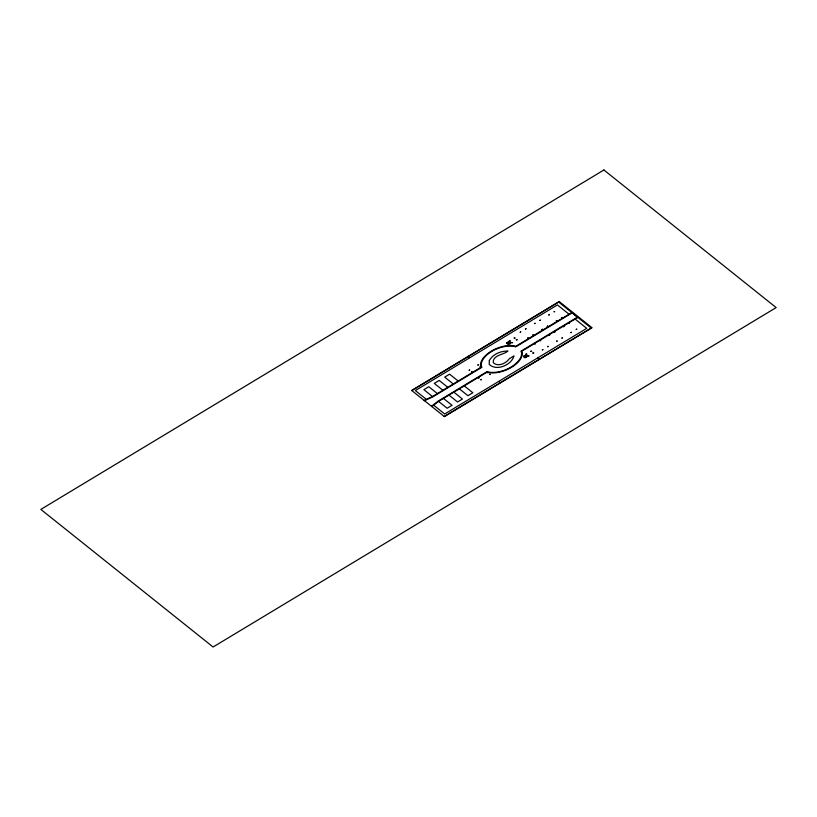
<?xml version="1.0" encoding="UTF-8"?>
<svg xmlns="http://www.w3.org/2000/svg" width="817" height="817" viewBox="0 0 817 817"><rect width="100%" height="100%" fill="white"/><g stroke="black" fill="none" stroke-linecap="round" stroke-linejoin="round"><path stroke-width="1.23" d="M509.032 341.68L506.571 343.058L508.164 344.202C514.628 344.549 505.325 338.749 510.339 342.864M525.096 357.734C519.418 354.701 532.674 354.803 524.861 357.672M431.856 406.57L438.555 401.382L487.044 372.154C488.995 372.307 486.799 373.359 487.8 372.44A22.09 11.775 -22 0 0 510.931 367.67A22.09 11.775 -22 0 0 522.308 352.484L521.797 351.198L577.864 317.404M411.819 390.567L558.654 302.055L591.008 327.903M509.491 341.057L510.441 340.955L509.379 340.771M514.24 338.197L515.19 338.095L514.118 337.911M510.176 342.762L508.103 344.008L506.754 342.936L508.828 341.69L510.257 342.936M511.636 342.762L512.586 342.67L511.513 342.476M516.375 339.903L517.324 339.811L516.262 339.617M424.146 400.412L432.489 396.531L481.039 367.272L480.529 365.985A22.09 11.775 -22 0 1 491.905 350.799A22.09 11.775 -22 0 1 515.027 346.03L515.782 346.326L571.798 312.554M424.483 400.687L432.857 396.827L481.897 367.262L481.284 365.74A21.293 11.346 -22 0 1 492.253 351.116A21.293 11.346 -22 0 1 514.526 346.52L515.619 346.929L572.166 312.85M572.686 313.268L576.904 316.628M577.496 317.108L520.94 351.208L521.542 352.73A21.293 11.346 -22 0 1 510.584 367.364A21.293 11.346 -22 0 1 488.3 371.96L487.208 371.541L438.188 401.086L431.509 406.304M526.066 354.292L527.016 354.19L525.944 354.006M530.805 351.433L531.755 351.33L530.682 351.147M527.108 356.294L525.045 357.54L523.697 356.457L525.76 355.221L527.271 356.386L525.964 355.211M528.201 355.998L529.15 355.906L528.088 355.712M532.939 353.138L533.889 353.046L532.827 352.852M444.182 416.435L591.947 327.688L444.428 416.619L411.697 390.465L559.226 301.555L591.702 327.505M569.041 314.218L557.419 304.925L415.353 390.567L426.157 399.196M575.117 319.059L586.739 328.352L444.673 413.994L433.868 405.355M537.596 357.979L539.118 359.184M498.727 381.406L500.249 382.622M458.184 381.049L449.595 374.176L444.693 377.127L453.292 384M464.25 385.89L472.849 392.763L467.947 395.704L459.358 388.841M447.787 387.319L439.189 380.446L434.297 383.398L442.885 390.271M453.854 392.16L462.442 399.023L457.551 401.974L448.952 395.111M437.381 393.59L428.792 386.717L423.89 389.668L432.489 396.531M443.447 398.43L452.046 405.293L447.154 408.245L438.555 401.382M469.244 357.58L467.733 356.375M489.342 360.501L489.209 364.392C496.43 371.49 511.513 365.107 513.985 355.906L509.226 358.775C506.193 363.473 497.747 367.201 493.274 362.677C492.671 354.823 503.578 354.997 507.919 351.065C500.79 350.912 492.937 354.088 489.342 360.501M603.906 169.987L40.85 509.41L213.094 647.013L776.15 307.59L603.906 169.987M520.695 331.927L520.235 332.202L520.695 331.927M525.985 328.74L525.525 329.016L525.985 328.74M535.002 323.307L534.543 323.583L535.002 323.307M540.282 320.121L539.823 320.397L540.282 320.121M549.3 314.688L548.84 314.964L549.3 314.688M554.59 311.502L554.13 311.777L554.59 311.502M469.652 370.04L469.203 370.315L469.652 370.04M478.374 364.791L477.914 365.066L478.374 364.791M471.93 371.858L471.47 372.133L471.93 371.858M480.651 366.608L480.192 366.884L480.651 366.608M528.16 337.891L527.7 338.167L528.16 337.891M533.45 334.704L532.99 334.98L533.45 334.704M542.457 329.271L541.998 329.547L542.457 329.271M547.747 326.085L547.288 326.361L547.747 326.085M556.765 320.652L556.306 320.928L556.765 320.652M562.045 317.466L561.585 317.742L562.045 317.466M479.089 377.689L478.629 377.975L479.089 377.689M535.36 343.64L534.9 343.916L535.36 343.64M540.65 340.454L540.19 340.73L540.65 340.454M549.657 335.021L549.198 335.297L549.657 335.021M554.947 331.835L554.488 332.111L554.947 331.835M563.965 326.402L563.505 326.677L563.965 326.402M569.245 323.215L568.785 323.491L569.245 323.215M481.366 379.507L480.907 379.782L481.366 379.507M490.077 374.257L489.618 374.533L490.077 374.257M542.825 349.605L542.365 349.88L542.825 349.605M548.105 346.418L547.645 346.694L548.105 346.418M557.123 340.985L556.663 341.261L557.123 340.985M562.413 337.799L561.953 338.075L562.413 337.799M571.42 332.366L570.96 332.642L571.42 332.366M576.71 329.169L576.251 329.455L576.71 329.169"/></g></svg>
